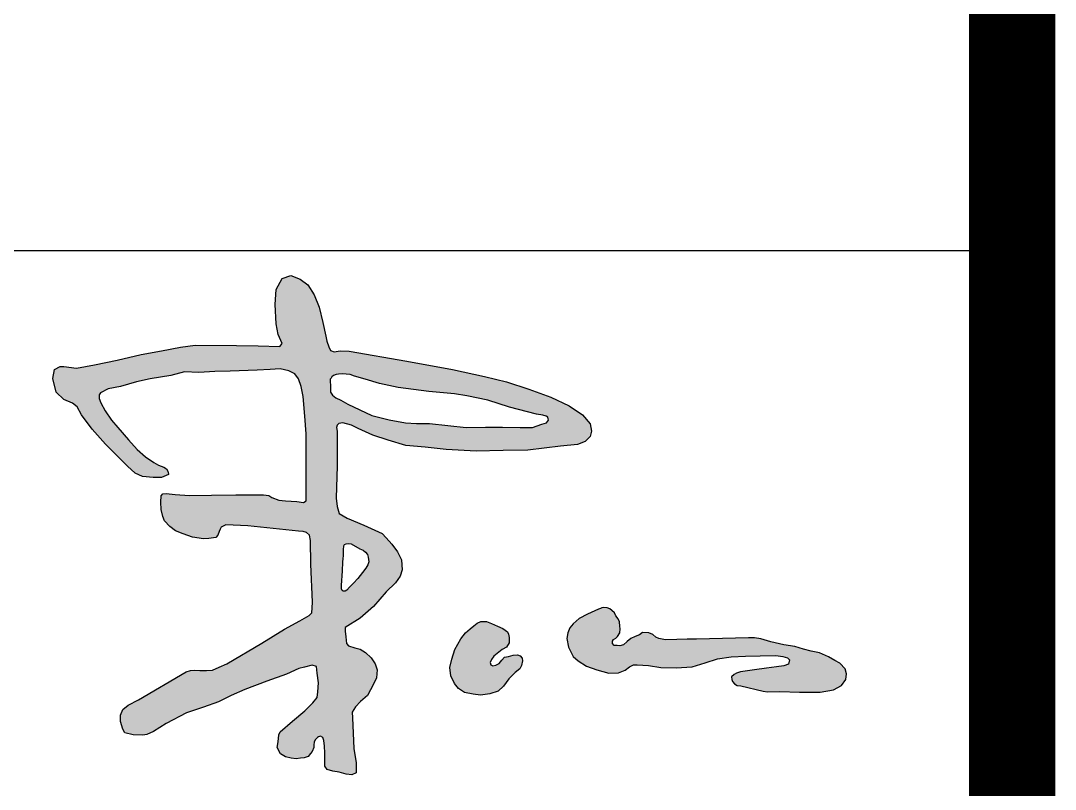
# Model space of a CAD drawing. Extents: x 1728470 to 1835391, y -157368 to 197905.
# Drawn here: x 1814550 to 1816350, y 1042 to 2378 of the extents above; entities that cross this region are included whole.
import ezdxf

# ---------------------------------------------------------------- set-up
doc = ezdxf.new("R2010")
doc.units = 0
doc.header["$LTSCALE"] = 1000
doc.header["$MEASUREMENT"] = 0
doc.layers.get('0').update_dxf_attribs({"linetype": 'CONTINUOUS'})
doc.layers.add('PUB_TITLE', color=4, linetype='CONTINUOUS')

msp = doc.modelspace()

# ---------------------------------------------------------------- hatches: boundary and pattern name
h = msp.add_hatch(color=7)
h.paths.add_polyline_path([(1815100.7, 1664.1), (1815099.5, 1670.6), (1815100.5, 1674.4), (1815103.7, 1677.2), (1815110.7, 1678.8), (1815125.6, 1674.8), (1815137.2, 1668.5), (1815162.4, 1657.1), (1815189.3, 1648.5), (1815220.1, 1639.4), (1815253.9, 1636.5), (1815290.5, 1632.5), (1815342.5, 1629.6), (1815389.4, 1630.2), (1815432.2, 1630.8), (1815489.4, 1638), (1815518.8, 1640.7), (1815531.9, 1646.1), (1815541, 1654.7), (1815543.2, 1664.2), (1815540.5, 1676.8), (1815527.4, 1692.2), (1815504, 1708), (1815472.5, 1723.4), (1815433.9, 1736.9), (1815395.3, 1749.7), (1815356.7, 1759.3), (1815301.3, 1771.5), (1815222.1, 1785.8), (1815121.3, 1803.1), (1815105.8, 1803.8), (1815095.3, 1802.2), (1815089.2, 1804.1), (1815086.1, 1810.8), (1815082.9, 1820.3), (1815080.7, 1829.3), (1815075.7, 1852.8), (1815069.4, 1879.9), (1815060.8, 1901.1), (1815049.5, 1918.3), (1815036.3, 1928.2), (1815020.1, 1934.6), (1815005.1, 1929.6), (1814994.3, 1910.2), (1814992.9, 1884.4), (1814994.4, 1850.7), (1814997.9, 1832.2), (1815004.7, 1816.4), (1815001, 1811.3), (1814963.4, 1812.4), (1814925.8, 1812.9), (1814853.4, 1813.8), (1814828, 1810.2), (1814795, 1803.6), (1814759.9, 1797.5), (1814718.2, 1787.4), (1814678.5, 1779.3), (1814647, 1773.7), (1814625.1, 1776.7), (1814618.5, 1776.7), (1814608.9, 1771.1), (1814605.8, 1755.9), (1814612, 1731.8), (1814625.2, 1719.1), (1814640.5, 1712.5), (1814648.1, 1706.4), (1814655.7, 1692.2), (1814674.5, 1667.3), (1814697.4, 1641.4), (1814735.7, 1603.4), (1814749, 1591.3), (1814761.9, 1585.3), (1814780.4, 1583.7), (1814794.9, 1583.7), (1814807.3, 1588.9), (1814807.1, 1590.6), (1814806.9, 1591.7), (1814806, 1594.8), (1814804, 1598.4), (1814799.4, 1601.4), (1814789.9, 1604.9), (1814781.6, 1609.9), (1814767.4, 1619.3), (1814752.6, 1632), (1814737.4, 1649.3), (1814719.1, 1670.6), (1814707.9, 1683.3), (1814696.8, 1699.2), (1814689.7, 1713.3), (1814686.6, 1720.9), (1814686.6, 1727.1), (1814689.1, 1730.9), (1814702.2, 1737.7), (1814724, 1741.7), (1814751.4, 1749.7), (1814775.4, 1754.9), (1814811.4, 1761.1), (1814834.9, 1767.4), (1814860.2, 1766.2), (1814887.6, 1768), (1814914.5, 1768.5), (1814961.3, 1770.2), (1814984.2, 1771.4), (1815001.3, 1772.5), (1815016.8, 1769.1), (1815027.1, 1764), (1815033.4, 1754.8), (1815037.9, 1741.7), (1815041.4, 1724.6), (1815044.2, 1690.3), (1815046.5, 1659.5), (1815046.8, 1561.3), (1815046.5, 1543.1), (1815042.3, 1540), (1815030.6, 1541.6), (1815010.5, 1542.8), (1814999.1, 1544.4), (1814986.7, 1548.9), (1814981.6, 1552), (1814972.6, 1553.2), (1814924.6, 1553.2), (1814882.3, 1552.6), (1814843.5, 1552.3), (1814818.7, 1554.2), (1814803.4, 1555.8), (1814797.4, 1555.1), (1814794.2, 1551.9), (1814793.9, 1540.8), (1814794.2, 1528.1), (1814797.4, 1516), (1814800.2, 1508.1), (1814809.5, 1498.6), (1814819.3, 1490.6), (1814833, 1485.5), (1814848.9, 1479.8), (1814868, 1477), (1814877.3, 1477.7), (1814885.3, 1478.4), (1814889.7, 1479.5), (1814893.1, 1483.2), (1814895.4, 1489.6), (1814896.9, 1494), (1814899.1, 1497.2), (1814907.1, 1501.4), (1814945.3, 1499.3), (1815033.5, 1490.3), (1815041.4, 1489.7), (1815047.4, 1488.1), (1815052.6, 1483.5), (1815054, 1474.3), (1815054.6, 1432.7), (1815057.7, 1366.7), (1815057.4, 1356.8), (1815056.6, 1348.3), (1815052, 1343.5), (1815035.7, 1334.4), (1815009, 1320), (1814969.7, 1295.6), (1814908.9, 1259.8), (1814895.3, 1253.6), (1814883.8, 1248.6), (1814873.2, 1248.3), (1814861.5, 1247.9), (1814851.9, 1248.8), (1814845.6, 1248.1), (1814838, 1245.9), (1814754.9, 1197.2), (1814737.3, 1187.6), (1814728, 1180.5), (1814723.5, 1170.6), (1814723.5, 1159.6), (1814728, 1146.3), (1814731.4, 1139.8), (1814745.5, 1136.4), (1814762.5, 1135.8), (1814769.6, 1137), (1814781.2, 1141.9), (1814803, 1156.2), (1814838.6, 1174.6), (1814868.4, 1184.5), (1814894.2, 1193.6), (1814916.3, 1204.8), (1814939.9, 1215.2), (1814978.4, 1229.6), (1815012.7, 1241.4), (1815034, 1251.3), (1815043.9, 1253.6), (1815057, 1257.2), (1815064.7, 1254.9), (1815066.1, 1243.6), (1815068.3, 1226.5), (1815067, 1211.1), (1815065.6, 1201.2), (1815058.4, 1191.7), (1815044.4, 1177.7), (1815022.7, 1160.1), (1815001.7, 1141.6), (1814999, 1136.5), (1814998, 1124.2), (1814996.5, 1114.4), (1815002.2, 1103.4), (1815010.5, 1097.8), (1815020.6, 1095.8), (1815029.2, 1094.6), (1815036.7, 1095.6), (1815043.2, 1096.3), (1815050, 1098.8), (1815054.1, 1103.6), (1815057.3, 1107.1), (1815059.8, 1114.4), (1815059.8, 1118.7), (1815060.6, 1123.5), (1815062.1, 1127.7), (1815066.4, 1131.5), (1815068.4, 1132.8), (1815071.9, 1133.8), (1815075.9, 1131.8), (1815077.2, 1126.5), (1815078.7, 1116.4), (1815078.9, 1104.8), (1815079.2, 1088.7), (1815079.2, 1081.6), (1815083.2, 1075.9), (1815093.2, 1073), (1815104.3, 1071.6), (1815116.4, 1068), (1815126.1, 1066.9), (1815133.4, 1070.3), (1815133.4, 1087.7), (1815129.8, 1112.2), (1815127.3, 1165.8), (1815126.9, 1175.8), (1815132.6, 1185), (1815141.4, 1194.3), (1815153.5, 1204.7), (1815163.9, 1224.1), (1815169.2, 1235.3), (1815170, 1249), (1815166.8, 1259.8), (1815159.9, 1270.3), (1815150.1, 1279.3), (1815140.8, 1285.3), (1815131.3, 1287.2), (1815120.2, 1290.7), (1815117, 1295.2), (1815115.7, 1306.3), (1815114.8, 1316.2), (1815114.3, 1322.8), (1815140.7, 1338.8), (1815163.8, 1359.4), (1815185.9, 1385), (1815202, 1400.3), (1815210, 1411.9), (1815213.6, 1422.8), (1815212.8, 1440.2), (1815205.6, 1454.2), (1815195.5, 1467.5), (1815185.9, 1478.7), (1815178.7, 1486.4), (1815147.2, 1500.5), (1815118.3, 1512.7), (1815104.3, 1520.8), (1815100.4, 1533), (1815099.1, 1547.7), (1815100.7, 1603.8)])
h.paths.add_polyline_path([(1815119.4, 1710.8), (1815106.9, 1717.8), (1815098.3, 1722.1), (1815092.3, 1726.4), (1815089.3, 1731.7), (1815088.8, 1739.2), (1815088.5, 1754.3), (1815090.1, 1756.2), (1815091.5, 1758.5), (1815094.3, 1760.8), (1815098.8, 1762.3), (1815103, 1763.1), (1815110.4, 1763.5), (1815116.3, 1763.3), (1815123.3, 1762.3), (1815131, 1759.8), (1815149.3, 1754.2), (1815174.3, 1747.1), (1815206.8, 1740), (1815259.9, 1733.3), (1815304.5, 1728.7), (1815326.2, 1725.3), (1815362.8, 1717.8), (1815400.5, 1705.9), (1815447.2, 1693.9), (1815458.4, 1691.9), (1815464.2, 1690.1), (1815467.1, 1688.4), (1815467.8, 1685.4), (1815468, 1683), (1815464.6, 1678.7), (1815456.4, 1676.3), (1815440.6, 1670.5), (1815418.8, 1670.2), (1815388, 1670.8), (1815358.4, 1670.8), (1815325, 1670.2), (1815261.2, 1677.3), (1815238.7, 1677.3), (1815219.4, 1678.5), (1815191.2, 1683.7), (1815161, 1691.4)], flags=16)
h.paths.add_polyline_path([(1815116.4, 1468.2), (1815119.9, 1468.7), (1815125, 1468.2), (1815140, 1459.7), (1815146, 1457.2), (1815150.1, 1454), (1815153.3, 1449.9), (1815154.8, 1444.9), (1815155.6, 1437.1), (1815153.8, 1431.6), (1815150.6, 1425.8), (1815144.8, 1418.3), (1815136.7, 1407.7), (1815128.9, 1399.9), (1815121.9, 1392.9), (1815117.6, 1387.6), (1815114.6, 1385.9), (1815111.3, 1386), (1815109.6, 1387), (1815108.2, 1389.8), (1815108, 1395.8), (1815109.7, 1421.1), (1815110.4, 1436.1), (1815111, 1442.8), (1815111.8, 1447.6), (1815111.8, 1457.6), (1815112.4, 1464.7), (1815113.6, 1467.2)], flags=16)
h = msp.add_hatch(color=7)
h.paths.add_polyline_path([(1815410.5, 1244.8), (1815418.4, 1250.8), (1815421.2, 1257), (1815422.9, 1264.6), (1815422.4, 1269.4), (1815419, 1273.4), (1815414.5, 1275.3), (1815406.8, 1274.5), (1815398.9, 1272.5), (1815391.8, 1271.4), (1815387, 1266.3), (1815382.5, 1260.4), (1815376.6, 1257.3), (1815371.5, 1256.1), (1815368.1, 1257.8), (1815366.9, 1262.1), (1815369.2, 1267.1), (1815373.4, 1272.8), (1815387.6, 1284.5), (1815395.2, 1288.7), (1815400.1, 1295.9), (1815399.9, 1305.3), (1815398.8, 1311.4), (1815396.8, 1315.4), (1815389, 1321), (1815379.8, 1325.4), (1815369.3, 1329.9), (1815360.6, 1333.5), (1815350.5, 1333.5), (1815344, 1330.5), (1815338.1, 1325.9), (1815332.2, 1320.6), (1815323.7, 1313.5), (1815315.8, 1303.3), (1815305.3, 1284.7), (1815299.9, 1267.9), (1815296.5, 1253.2), (1815298.2, 1238.8), (1815305, 1225.3), (1815311.8, 1216.8), (1815322.3, 1210), (1815337, 1206.9), (1815349.7, 1205.2), (1815366.4, 1207.2), (1815380.5, 1212), (1815389.8, 1221), (1815399.2, 1233.7)])
h.paths.add_polyline_path([(1815939.5, 1278.8), (1815925, 1281.6), (1815911.7, 1284.9), (1815896.9, 1289.7), (1815877.6, 1292.5), (1815855.1, 1298.1), (1815837.4, 1303.3), (1815826.5, 1304.9), (1815816.1, 1304.9), (1815725.5, 1302.8), (1815709.3, 1302.8), (1815691.2, 1301.7), (1815672, 1301.4), (1815660.4, 1303.9), (1815654.8, 1306.2), (1815650, 1310.4), (1815642.6, 1313.8), (1815631.5, 1314.1), (1815626.5, 1310.1), (1815619.1, 1307), (1815611.2, 1303.9), (1815605, 1298.5), (1815598.6, 1292.9), (1815592.4, 1291), (1815587.8, 1291.5), (1815582.3, 1291.4), (1815579.5, 1295), (1815579.3, 1298.9), (1815581.5, 1302), (1815585.4, 1304.4), (1815588.2, 1306.9), (1815592.2, 1313.6), (1815592.7, 1320.3), (1815592.4, 1325.3), (1815591.5, 1332.7), (1815589.2, 1337.7), (1815585.6, 1343.3), (1815583.2, 1348.1), (1815578.7, 1352.5), (1815574.7, 1355.2), (1815570.1, 1356.7), (1815563.7, 1357.8), (1815561.1, 1356.9), (1815558.6, 1355.6), (1815555.5, 1354.6), (1815536.2, 1345.8), (1815521.8, 1338.5), (1815511.3, 1328.9), (1815505.3, 1322.1), (1815501.7, 1313.6), (1815500.1, 1303.6), (1815502.9, 1288.7), (1815510.9, 1272.3), (1815519.8, 1265), (1815534.6, 1255.4), (1815552.3, 1249), (1815573.2, 1243.3), (1815590.1, 1244.2), (1815601.4, 1248.6), (1815609, 1254.2), (1815616.3, 1257.8), (1815622.7, 1257.8), (1815642.4, 1257), (1815663.8, 1253), (1815690.5, 1252.5), (1815718.4, 1254.5), (1815740.9, 1261.5), (1815762.1, 1268.5), (1815785.9, 1271.7), (1815811, 1273), (1815836.7, 1273.7), (1815863.7, 1274.1), (1815876.1, 1272.5), (1815884.1, 1270), (1815887.2, 1266.8), (1815885.7, 1259.2), (1815877.6, 1255.9), (1815864.7, 1254.3), (1815847.2, 1251.9), (1815826.4, 1249.4), (1815802, 1245.5), (1815795.5, 1243.3), (1815791.4, 1241.1), (1815786.5, 1236.9), (1815786.9, 1232.4), (1815788.5, 1229.1), (1815792, 1225), (1815796.4, 1222.1), (1815803, 1221.4), (1815841.5, 1211.9), (1815849.4, 1211), (1815870.7, 1211.4), (1815904.9, 1210.2), (1815941.1, 1210.2), (1815964, 1214.2), (1815977.7, 1221.8), (1815985.7, 1232.6), (1815986.5, 1242.3), (1815984.5, 1250.7), (1815974.9, 1260.8), (1815966.4, 1265.6), (1815955.2, 1272)])

# ---------------------------------------------------------------- linework, layer by layer
for points in [[(1814807.3, 1588.9), (1814794.9, 1583.7), (1814780.4, 1583.7), (1814761.9, 1585.3), (1814749, 1591.3), (1814735.7, 1603.4), (1814697.4, 1641.4), (1814674.5, 1667.3), (1814655.7, 1692.2), (1814648.1, 1706.4), (1814640.5, 1712.5), (1814625.2, 1719.1), (1814612, 1731.8), (1814605.8, 1755.9), (1814608.9, 1771.1), (1814618.5, 1776.7), (1814625.1, 1776.7), (1814647, 1773.7), (1814678.5, 1779.3), (1814718.2, 1787.4), (1814759.9, 1797.5), (1814795, 1803.6), (1814828, 1810.2), (1814853.4, 1813.8), (1814925.8, 1812.9), (1814963.4, 1812.4), (1815001, 1811.3), (1815004.7, 1816.4), (1814997.9, 1832.2), (1814994.4, 1850.7), (1814992.9, 1884.4), (1814994.3, 1910.2), (1815005.1, 1929.6), (1815020.1, 1934.6), (1815036.3, 1928.2), (1815049.5, 1918.3), (1815060.8, 1901.1), (1815069.4, 1879.9), (1815075.7, 1852.8), (1815080.7, 1829.3), (1815082.9, 1820.3), (1815086.1, 1810.8), (1815089.2, 1804.1), (1815095.3, 1802.2), (1815105.8, 1803.8), (1815121.3, 1803.1), (1815222.1, 1785.8), (1815301.3, 1771.5), (1815356.7, 1759.3), (1815395.3, 1749.7), (1815433.9, 1736.9), (1815472.5, 1723.4), (1815504, 1708), (1815527.4, 1692.2), (1815540.5, 1676.8), (1815543.2, 1664.2), (1815541, 1654.7), (1815531.9, 1646.1), (1815518.8, 1640.7), (1815489.4, 1638), (1815432.2, 1630.8), (1815389.4, 1630.2), (1815342.5, 1629.6), (1815290.5, 1632.5), (1815253.9, 1636.5), (1815220.1, 1639.4), (1815189.3, 1648.5), (1815162.4, 1657.1), (1815137.2, 1668.5), (1815125.6, 1674.8), (1815110.7, 1678.8), (1815103.7, 1677.2), (1815100.5, 1674.4), (1815099.5, 1670.6), (1815100.7, 1664.1), (1815100.7, 1603.8), (1815099.1, 1547.7), (1815100.4, 1533), (1815104.3, 1520.8), (1815118.3, 1512.7), (1815147.2, 1500.5), (1815178.7, 1486.4), (1815185.9, 1478.7), (1815195.5, 1467.5), (1815205.6, 1454.2), (1815212.8, 1440.2), (1815213.6, 1422.8), (1815210, 1411.9), (1815202, 1400.3), (1815185.9, 1385), (1815163.8, 1359.4), (1815140.7, 1338.8), (1815114.3, 1322.8), (1815114.8, 1316.2), (1815115.7, 1306.3), (1815117, 1295.2), (1815120.2, 1290.7), (1815131.3, 1287.2), (1815140.8, 1285.3), (1815150.1, 1279.3), (1815159.9, 1270.3), (1815166.8, 1259.8), (1815170, 1249), (1815169.2, 1235.3), (1815163.9, 1224.1), (1815153.5, 1204.7), (1815141.4, 1194.3), (1815132.6, 1185), (1815126.9, 1175.8), (1815127.3, 1165.8), (1815129.8, 1112.2), (1815133.4, 1087.7), (1815133.4, 1070.3), (1815126.1, 1066.9), (1815116.4, 1068), (1815104.3, 1071.6), (1815093.2, 1073), (1815083.2, 1075.9), (1815079.2, 1081.6), (1815079.2, 1088.7), (1815078.9, 1104.8), (1815078.7, 1116.4), (1815077.2, 1126.5), (1815075.9, 1131.8), (1815071.9, 1133.8), (1815068.4, 1132.8), (1815066.4, 1131.5), (1815062.1, 1127.7), (1815060.6, 1123.5), (1815059.8, 1118.7), (1815059.8, 1114.4), (1815057.3, 1107.1), (1815054.1, 1103.6), (1815050, 1098.8), (1815043.2, 1096.3), (1815036.7, 1095.6), (1815029.2, 1094.6), (1815020.6, 1095.8), (1815010.5, 1097.8), (1815002.2, 1103.4), (1814996.5, 1114.4), (1814998, 1124.2), (1814999, 1136.5), (1815001.7, 1141.6), (1815022.7, 1160.1), (1815044.4, 1177.7), (1815058.4, 1191.7), (1815065.6, 1201.2), (1815067, 1211.1), (1815068.3, 1226.5), (1815066.1, 1243.6), (1815064.7, 1254.9), (1815057, 1257.2), (1815043.9, 1253.6), (1815034, 1251.3), (1815012.7, 1241.4), (1814978.4, 1229.6), (1814939.9, 1215.2), (1814916.3, 1204.8), (1814894.2, 1193.6), (1814868.4, 1184.5), (1814838.6, 1174.6), (1814803, 1156.2), (1814781.2, 1141.9), (1814769.6, 1137), (1814762.5, 1135.8), (1814745.5, 1136.4), (1814731.4, 1139.8), (1814728, 1146.3), (1814723.5, 1159.6), (1814723.5, 1170.6), (1814728, 1180.5), (1814737.3, 1187.6), (1814754.9, 1197.2), (1814838, 1245.9), (1814845.6, 1248.1), (1814851.9, 1248.8), (1814861.5, 1247.9), (1814873.2, 1248.3), (1814883.8, 1248.6), (1814895.3, 1253.6), (1814908.9, 1259.8), (1814969.7, 1295.6), (1815009, 1320), (1815035.7, 1334.4), (1815052, 1343.5), (1815056.6, 1348.3), (1815057.4, 1356.8), (1815057.7, 1366.7), (1815054.6, 1432.7), (1815054, 1474.3), (1815052.6, 1483.5), (1815047.4, 1488.1), (1815041.4, 1489.7), (1815033.5, 1490.3), (1814945.3, 1499.3), (1814907.1, 1501.4), (1814899.1, 1497.2), (1814896.9, 1494), (1814895.4, 1489.6), (1814893.1, 1483.2), (1814889.7, 1479.5), (1814885.3, 1478.4), (1814877.3, 1477.7), (1814868, 1477), (1814848.9, 1479.8), (1814833, 1485.5), (1814819.3, 1490.6), (1814809.5, 1498.6), (1814800.2, 1508.1), (1814797.4, 1516), (1814794.2, 1528.1), (1814793.9, 1540.8), (1814794.2, 1551.9), (1814797.4, 1555.1), (1814803.4, 1555.8), (1814818.7, 1554.2), (1814843.5, 1552.3), (1814882.3, 1552.6), (1814924.6, 1553.2), (1814972.6, 1553.2), (1814981.6, 1552), (1814986.7, 1548.9), (1814999.1, 1544.4), (1815010.5, 1542.8), (1815030.6, 1541.6), (1815042.3, 1540), (1815046.5, 1543.1), (1815046.8, 1561.3), (1815046.5, 1659.5), (1815044.2, 1690.3), (1815041.4, 1724.6), (1815037.9, 1741.7), (1815033.4, 1754.8), (1815027.1, 1764), (1815016.8, 1769.1), (1815001.3, 1772.5), (1814984.2, 1771.4), (1814961.3, 1770.2), (1814914.5, 1768.5), (1814887.6, 1768), (1814860.2, 1766.2), (1814834.9, 1767.4), (1814811.4, 1761.1), (1814775.4, 1754.9), (1814751.4, 1749.7), (1814724, 1741.7), (1814702.2, 1737.7), (1814689.1, 1730.9), (1814686.6, 1727.1), (1814686.6, 1720.9), (1814689.7, 1713.3), (1814696.8, 1699.2), (1814707.9, 1683.3), (1814719.1, 1670.6), (1814737.4, 1649.3), (1814752.6, 1632), (1814767.4, 1619.3), (1814781.6, 1609.9), (1814789.9, 1604.9), (1814799.4, 1601.4), (1814804, 1598.4), (1814806, 1594.8), (1814806.9, 1591.7), (1814807.1, 1590.6)], [(1815088.5, 1754.3), (1815088.8, 1739.2), (1815089.3, 1731.7), (1815092.3, 1726.4), (1815098.3, 1722.1), (1815106.9, 1717.8), (1815119.4, 1710.8), (1815161, 1691.4), (1815191.2, 1683.7), (1815219.4, 1678.5), (1815238.7, 1677.3), (1815261.2, 1677.3), (1815325, 1670.2), (1815358.4, 1670.8), (1815388, 1670.8), (1815418.8, 1670.2), (1815440.6, 1670.5), (1815456.4, 1676.3), (1815464.6, 1678.7), (1815468, 1683), (1815467.8, 1685.4), (1815467.1, 1688.4), (1815464.2, 1690.1), (1815458.4, 1691.9), (1815447.2, 1693.9), (1815400.5, 1705.9), (1815362.8, 1717.8), (1815326.2, 1725.3), (1815304.5, 1728.7), (1815259.9, 1733.3), (1815206.8, 1740), (1815174.3, 1747.1), (1815149.3, 1754.2), (1815131, 1759.8), (1815123.3, 1762.3), (1815116.3, 1763.3), (1815110.4, 1763.5), (1815103, 1763.1), (1815098.8, 1762.3), (1815094.3, 1760.8), (1815091.5, 1758.5), (1815090.1, 1756.2)], [(1815111.8, 1447.6), (1815111.8, 1457.6), (1815112.4, 1464.7), (1815113.6, 1467.2), (1815116.4, 1468.2), (1815119.9, 1468.7), (1815125, 1468.2), (1815140, 1459.7), (1815146, 1457.2), (1815150.1, 1454), (1815153.3, 1449.9), (1815154.8, 1444.9), (1815155.6, 1437.1), (1815153.8, 1431.6), (1815150.6, 1425.8), (1815144.8, 1418.3), (1815136.7, 1407.7), (1815128.9, 1399.9), (1815121.9, 1392.9), (1815117.6, 1387.6), (1815114.6, 1385.9), (1815111.3, 1386), (1815109.6, 1387), (1815108.2, 1389.8), (1815108, 1395.8), (1815109.7, 1421.1), (1815110.4, 1436.1), (1815111, 1442.8)], [(1815555.5, 1354.6), (1815536.2, 1345.8), (1815521.8, 1338.5), (1815511.3, 1328.9), (1815505.3, 1322.1), (1815501.7, 1313.6), (1815500.1, 1303.6), (1815502.9, 1288.7), (1815510.9, 1272.3), (1815519.8, 1265), (1815534.6, 1255.4), (1815552.3, 1249), (1815573.2, 1243.3), (1815590.1, 1244.2), (1815601.4, 1248.6), (1815609, 1254.2), (1815616.3, 1257.8), (1815622.7, 1257.8), (1815642.4, 1257), (1815663.8, 1253), (1815690.5, 1252.5), (1815718.4, 1254.5), (1815740.9, 1261.5), (1815762.1, 1268.5), (1815785.9, 1271.7), (1815811, 1273), (1815836.7, 1273.7), (1815863.7, 1274.1), (1815876.1, 1272.5), (1815884.1, 1270), (1815887.2, 1266.8), (1815885.7, 1259.2), (1815877.6, 1255.9), (1815864.7, 1254.3), (1815847.2, 1251.9), (1815826.4, 1249.4), (1815802, 1245.5), (1815795.5, 1243.3), (1815791.4, 1241.1), (1815786.5, 1236.9), (1815786.9, 1232.4), (1815788.5, 1229.1), (1815792, 1225), (1815796.4, 1222.1), (1815803, 1221.4), (1815841.5, 1211.9), (1815849.4, 1211), (1815870.7, 1211.4), (1815904.9, 1210.2), (1815941.1, 1210.2), (1815964, 1214.2), (1815977.7, 1221.8), (1815985.7, 1232.6), (1815986.5, 1242.3), (1815984.5, 1250.7), (1815974.9, 1260.8), (1815966.4, 1265.6), (1815955.2, 1272), (1815939.5, 1278.8), (1815925, 1281.6), (1815911.7, 1284.9), (1815896.9, 1289.7), (1815877.6, 1292.5), (1815855.1, 1298.1), (1815837.4, 1303.3), (1815826.5, 1304.9), (1815816.1, 1304.9), (1815725.5, 1302.8), (1815709.3, 1302.8), (1815691.2, 1301.7), (1815672, 1301.4), (1815660.4, 1303.9), (1815654.8, 1306.2), (1815650, 1310.4), (1815642.6, 1313.8), (1815631.5, 1314.1), (1815626.5, 1310.1), (1815619.1, 1307), (1815611.2, 1303.9), (1815605, 1298.5), (1815598.6, 1292.9), (1815592.4, 1291), (1815587.8, 1291.5), (1815582.3, 1291.4), (1815579.5, 1295), (1815579.3, 1298.9), (1815581.5, 1302), (1815585.4, 1304.4), (1815588.2, 1306.9), (1815592.2, 1313.6), (1815592.7, 1320.3), (1815592.4, 1325.3), (1815591.5, 1332.7), (1815589.2, 1337.7), (1815585.6, 1343.3), (1815583.2, 1348.1), (1815578.7, 1352.5), (1815574.7, 1355.2), (1815570.1, 1356.7), (1815563.7, 1357.8), (1815561.1, 1356.9), (1815558.6, 1355.6)], [(1815344, 1330.5), (1815350.5, 1333.5), (1815360.6, 1333.5), (1815369.3, 1329.9), (1815379.8, 1325.4), (1815389, 1321), (1815396.8, 1315.4), (1815398.8, 1311.4), (1815399.9, 1305.3), (1815400.1, 1295.9), (1815395.2, 1288.7), (1815387.6, 1284.5), (1815373.4, 1272.8), (1815369.2, 1267.1), (1815366.9, 1262.1), (1815368.1, 1257.8), (1815371.5, 1256.1), (1815376.6, 1257.3), (1815382.5, 1260.4), (1815387, 1266.3), (1815391.8, 1271.4), (1815398.9, 1272.5), (1815406.8, 1274.5), (1815414.5, 1275.3), (1815419, 1273.4), (1815422.4, 1269.4), (1815422.9, 1264.6), (1815421.2, 1257), (1815418.4, 1250.8), (1815410.5, 1244.8), (1815399.2, 1233.7), (1815389.8, 1221), (1815380.5, 1212), (1815366.4, 1207.2), (1815349.7, 1205.2), (1815337, 1206.9), (1815322.3, 1210), (1815311.8, 1216.8), (1815305, 1225.3), (1815298.2, 1238.8), (1815296.5, 1253.2), (1815299.9, 1267.9), (1815305.3, 1284.7), (1815315.8, 1303.3), (1815323.7, 1313.5), (1815332.2, 1320.6), (1815338.1, 1325.9)]]:
    msp.add_lwpolyline(points, close=True)
at = {"layer": 'PUB_TITLE', "color": 4}
msp.add_line((1810224.8, 1978.3), (1816274.8, 1978.3), dxfattribs=at)
at = {"layer": 'PUB_TITLE', "const_width": 150}
msp.add_lwpolyline([(1732424.8, -22512.2), (1816274.8, -22512.2), (1816274.8, 37487.8), (1732424.8, 37487.8)], close=True, dxfattribs=at)

doc.saveas('drawing.dxf')
